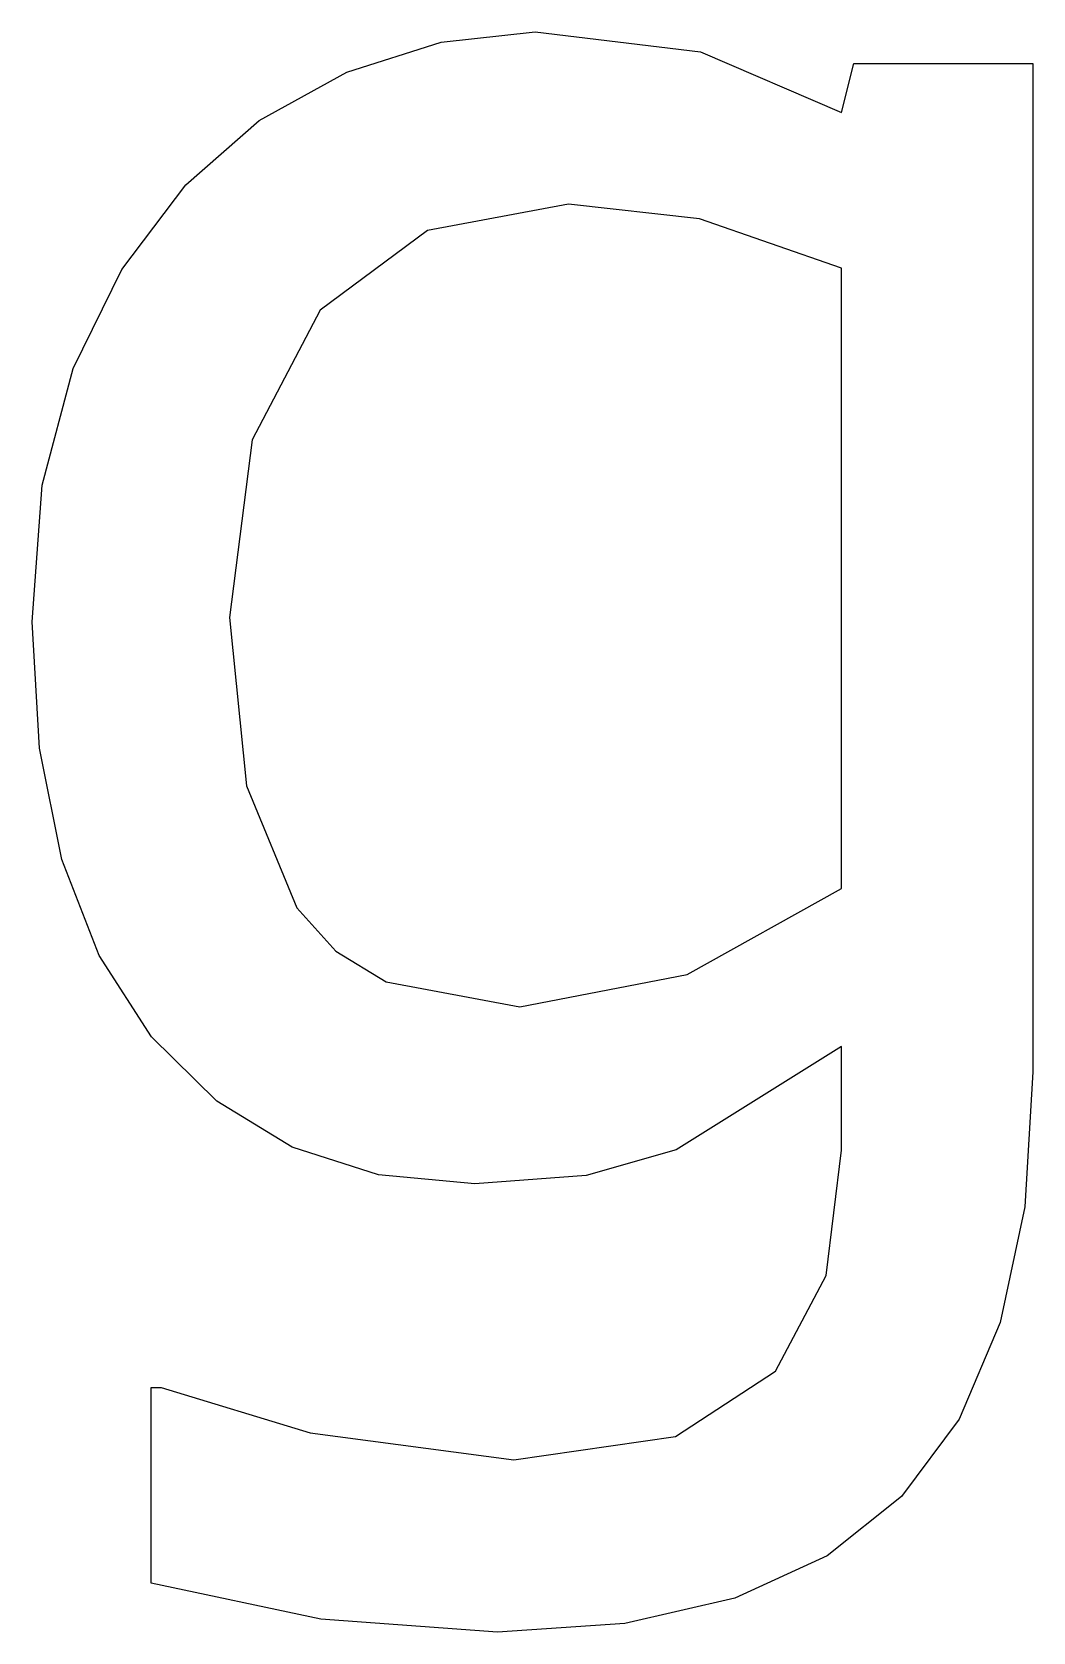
# Model space of a CAD drawing. Header units: metres. Extents: x -61 to 61, y -55 to 139.
import ezdxf

# ---------------------------------------------------------------- set-up
doc = ezdxf.new("R2010")
doc.units = ezdxf.units.M

msp = doc.modelspace()

# ---------------------------------------------------------------- linework, layer by layer
at = {"layer": 'COMPONENT0'}
for p, q in [((-22.51, 134.13), (-11.07, 137.78)), ((-11.07, 137.78), (0.31, 139)), ((0.31, 139), (20.35, 136.59)), ((20.35, 136.59), (37.44, 129.25)), ((-33.12, 128.28), (-22.51, 134.13)), ((37.44, 129.25), (38.92, 135.18)), ((38.92, 135.18), (60.63, 135.18)), ((60.63, 135.18), (60.63, 13.05)), ((-42, 120.5), (-33.12, 128.28)), ((-49.73, 110.24), (-42, 120.5)), ((4.38, 118.15), (-12.71, 114.94)), ((20.23, 116.36), (4.38, 118.15)), ((37.44, 110.38), (20.23, 116.36)), ((-12.71, 114.94), (-25.72, 105.32)), ((-55.64, 98.23), (-49.73, 110.24)), ((37.44, 35.25), (37.44, 110.38)), ((-25.72, 105.32), (-33.96, 89.59)), ((-59.38, 84.12), (-55.64, 98.23)), ((-33.96, 89.59), (-36.7, 68.07)), ((-60.63, 67.57), (-59.38, 84.12)), ((-36.7, 68.07), (-34.66, 47.68)), ((-59.73, 52.27), (-60.63, 67.57)), ((-57.01, 38.78), (-59.73, 52.27)), ((-34.66, 47.68), (-28.56, 32.91)), ((-52.48, 27.13), (-57.01, 38.78)), ((18.75, 24.83), (37.44, 35.25)), ((-28.56, 32.91), (-23.82, 27.67)), ((-23.82, 27.67), (-17.73, 23.94)), ((-46.14, 17.3), (-52.48, 27.13)), ((-17.73, 23.94), (-1.54, 20.94)), ((-1.54, 20.94), (18.75, 24.83)), ((-38.25, 9.51), (-46.14, 17.3)), ((37.44, 16.13), (17.39, 3.61)), ((37.44, 3.55), (37.44, 16.13)), ((60.63, 13.05), (59.64, -3.3)), ((-29.1, 3.94), (-38.25, 9.51)), ((-18.67, 0.59), (-29.1, 3.94)), ((17.39, 3.61), (6.52, 0.51)), ((35.59, -11.62), (37.44, 3.55)), ((-6.97, -0.52), (-18.67, 0.59)), ((6.52, 0.51), (-6.97, -0.52)), ((59.64, -3.3), (56.65, -17.33)), ((29.42, -23.22), (35.59, -11.62)), ((56.65, -17.33), (51.68, -29.03)), ((17.33, -31.11), (29.42, -23.22)), ((-46.2, -48.88), (-46.2, -25.19)), ((-46.2, -25.19), (-44.97, -25.19)), ((-44.97, -25.19), (-26.95, -30.68)), ((51.68, -29.03), (44.72, -38.39)), ((-26.95, -30.68), (-2.28, -33.95)), ((-2.28, -33.95), (17.33, -31.11)), ((44.72, -38.39), (35.69, -45.57)), ((35.69, -45.57), (24.52, -50.7)), ((-25.66, -53.26), (-46.2, -48.88)), ((24.52, -50.7), (11.2, -53.77)), ((-4.26, -54.8), (-25.66, -53.26)), ((11.2, -53.77), (-4.26, -54.8))]:
    msp.add_line(p, q, dxfattribs=at)

doc.saveas('drawing.dxf')
